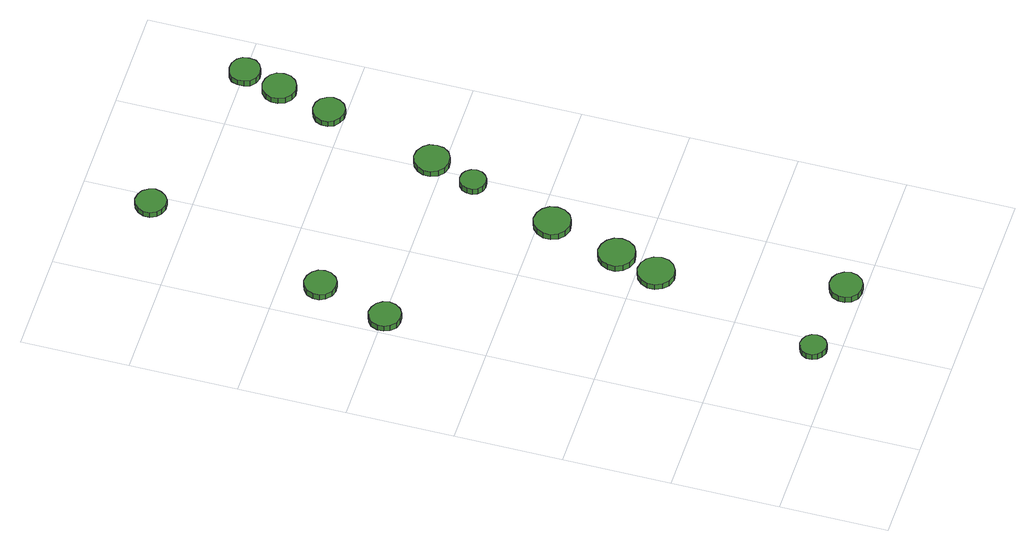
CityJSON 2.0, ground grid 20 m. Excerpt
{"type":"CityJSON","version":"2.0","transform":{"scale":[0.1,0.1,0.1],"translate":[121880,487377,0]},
"CityObjects":{
"tree1":{"type":"SolitaryVegetationObject","attributes":{"function":"something"},"geometry":[{"type":"MultiSurface","lod":"1","boundaries":[[[0,1,2,3,4,5,6,7,8,9,10,11,12,13,14]],[[15,16,17,18,19,20,21,22,23,24,25,26,27,28,29]],[[0,29,28,1]],[[1,28,27,2]],[[2,27,26,3]],[[3,26,25,4]],[[4,25,24,5]],[[5,24,23,6]],[[6,23,22,7]],[[7,22,21,8]],[[8,21,20,9]],[[9,20,19,10]],[[10,19,18,11]],[[11,18,17,12]],[[12,17,16,13]],[[13,16,15,14]],[[14,15,29,0]]]}]},
"tree2":{"type":"SolitaryVegetationObject","attributes":{"function":"something"},"geometry":[{"type":"MultiSurface","lod":"1","boundaries":[[[30,31,32,33,34,35,36,37,38,39,40,41,42,43,44]],[[45,46,47,48,49,50,51,52,53,54,55,56,57,58,59]],[[30,59,58,31]],[[31,58,57,32]],[[32,57,56,33]],[[33,56,55,34]],[[34,55,54,35]],[[35,54,53,36]],[[36,53,52,37]],[[37,52,51,38]],[[38,51,50,39]],[[39,50,49,40]],[[40,49,48,41]],[[41,48,47,42]],[[42,47,46,43]],[[43,46,45,44]],[[44,45,59,30]]]}]},
"tree3":{"type":"SolitaryVegetationObject","attributes":{"function":"something"},"geometry":[{"type":"MultiSurface","lod":"1","boundaries":[[[60,61,62,63,64,65,66,67,68,69,70,71,72,73,74]],[[75,76,77,78,79,80,81,82,83,84,85,86,87,88,89]],[[60,89,88,61]],[[61,88,87,62]],[[62,87,86,63]],[[63,86,85,64]],[[64,85,84,65]],[[65,84,83,66]],[[66,83,82,67]],[[67,82,81,68]],[[68,81,80,69]],[[69,80,79,70]],[[70,79,78,71]],[[71,78,77,72]],[[72,77,76,73]],[[73,76,75,74]],[[74,75,89,60]]]}]},
"tree4":{"type":"SolitaryVegetationObject","attributes":{"function":"something"},"geometry":[{"type":"MultiSurface","lod":"1","boundaries":[[[90,91,92,93,94,95,96,97,98,99,100,101,102,103,104]],[[105,106,107,108,109,110,111,112,113,114,115,116,117,118,119]],[[90,119,118,91]],[[91,118,117,92]],[[92,117,116,93]],[[93,116,115,94]],[[94,115,114,95]],[[95,114,113,96]],[[96,113,112,97]],[[97,112,111,98]],[[98,111,110,99]],[[99,110,109,100]],[[100,109,108,101]],[[101,108,107,102]],[[102,107,106,103]],[[103,106,105,104]],[[104,105,119,90]]]}]},
"tree5":{"type":"SolitaryVegetationObject","attributes":{"function":"something"},"geometry":[{"type":"MultiSurface","lod":"1","boundaries":[[[120,121,122,123,124,125,126,127,128,129,130,131,132,133,134]],[[135,136,137,138,139,140,141,142,143,144,145,146,147,148,149]],[[120,149,148,121]],[[121,148,147,122]],[[122,147,146,123]],[[123,146,145,124]],[[124,145,144,125]],[[125,144,143,126]],[[126,143,142,127]],[[127,142,141,128]],[[128,141,140,129]],[[129,140,139,130]],[[130,139,138,131]],[[131,138,137,132]],[[132,137,136,133]],[[133,136,135,134]],[[134,135,149,120]]]}]},
"tree6":{"type":"SolitaryVegetationObject","attributes":{"function":"something"},"geometry":[{"type":"MultiSurface","lod":"1","boundaries":[[[150,151,152,153,154,155,156,157,158,159,160,161,162,163,164]],[[165,166,167,168,169,170,171,172,173,174,175,176,177,178,179]],[[150,179,178,151]],[[151,178,177,152]],[[152,177,176,153]],[[153,176,175,154]],[[154,175,174,155]],[[155,174,173,156]],[[156,173,172,157]],[[157,172,171,158]],[[158,171,170,159]],[[159,170,169,160]],[[160,169,168,161]],[[161,168,167,162]],[[162,167,166,163]],[[163,166,165,164]],[[164,165,179,150]]]}]},
"tree7":{"type":"SolitaryVegetationObject","attributes":{"function":"something"},"geometry":[{"type":"MultiSurface","lod":"1","boundaries":[[[180,181,182,183,184,185,186,187,188,189,190,191,192,193,194]],[[195,196,197,198,199,200,201,202,203,204,205,206,207,208,209]],[[180,209,208,181]],[[181,208,207,182]],[[182,207,206,183]],[[183,206,205,184]],[[184,205,204,185]],[[185,204,203,186]],[[186,203,202,187]],[[187,202,201,188]],[[188,201,200,189]],[[189,200,199,190]],[[190,199,198,191]],[[191,198,197,192]],[[192,197,196,193]],[[193,196,195,194]],[[194,195,209,180]]]}]},
"tree8":{"type":"SolitaryVegetationObject","attributes":{"function":"something"},"geometry":[{"type":"MultiSurface","lod":"1","boundaries":[[[210,211,212,213,214,215,216,217,218,219,220,221,222,223,224]],[[225,226,227,228,229,230,231,232,233,234,235,236,237,238,239]],[[210,239,238,211]],[[211,238,237,212]],[[212,237,236,213]],[[213,236,235,214]],[[214,235,234,215]],[[215,234,233,216]],[[216,233,232,217]],[[217,232,231,218]],[[218,231,230,219]],[[219,230,229,220]],[[220,229,228,221]],[[221,228,227,222]],[[222,227,226,223]],[[223,226,225,224]],[[224,225,239,210]]]}]},
"tree9":{"type":"SolitaryVegetationObject","attributes":{"function":"something"},"geometry":[{"type":"MultiSurface","lod":"1","boundaries":[[[240,241,242,243,244,245,246,247,248,249,250,251,252,253,254]],[[255,256,257,258,259,260,261,262,263,264,265,266,267,268,269]],[[240,269,268,241]],[[241,268,267,242]],[[242,267,266,243]],[[243,266,265,244]],[[244,265,264,245]],[[245,264,263,246]],[[246,263,262,247]],[[247,262,261,248]],[[248,261,260,249]],[[249,260,259,250]],[[250,259,258,251]],[[251,258,257,252]],[[252,257,256,253]],[[253,256,255,254]],[[254,255,269,240]]]}]},
"tree10":{"type":"SolitaryVegetationObject","attributes":{"function":"something"},"geometry":[{"type":"MultiSurface","lod":"1","boundaries":[[[270,271,272,273,274,275,276,277,278,279,280,281,282,283,284]],[[285,286,287,288,289,290,291,292,293,294,295,296,297,298,299]],[[270,299,298,271]],[[271,298,297,272]],[[272,297,296,273]],[[273,296,295,274]],[[274,295,294,275]],[[275,294,293,276]],[[276,293,292,277]],[[277,292,291,278]],[[278,291,290,279]],[[279,290,289,280]],[[280,289,288,281]],[[281,288,287,282]],[[282,287,286,283]],[[283,286,285,284]],[[284,285,299,270]]]}]},
"tree11":{"type":"SolitaryVegetationObject","attributes":{"function":"something"},"geometry":[{"type":"MultiSurface","lod":"1","boundaries":[[[300,301,302,303,304,305,306,307,308,309,310,311,312,313,314]],[[315,316,317,318,319,320,321,322,323,324,325,326,327,328,329]],[[300,329,328,301]],[[301,328,327,302]],[[302,327,326,303]],[[303,326,325,304]],[[304,325,324,305]],[[305,324,323,306]],[[306,323,322,307]],[[307,322,321,308]],[[308,321,320,309]],[[309,320,319,310]],[[310,319,318,311]],[[311,318,317,312]],[[312,317,316,313]],[[313,316,315,314]],[[314,315,329,300]]]}]},
"tree12":{"type":"SolitaryVegetationObject","attributes":{"function":"something"},"geometry":[{"type":"MultiSurface","lod":"1","boundaries":[[[330,331,332,333,334,335,336,337,338,339,340,341,342,343,344]],[[345,346,347,348,349,350,351,352,353,354,355,356,357,358,359]],[[330,359,358,331]],[[331,358,357,332]],[[332,357,356,333]],[[333,356,355,334]],[[334,355,354,335]],[[335,354,353,336]],[[336,353,352,337]],[[337,352,351,338]],[[338,351,350,339]],[[339,350,349,340]],[[340,349,348,341]],[[341,348,347,342]],[[342,347,346,343]],[[343,346,345,344]],[[344,345,359,330]]]}]},
"tree13":{"type":"SolitaryVegetationObject","attributes":{"function":"something"},"geometry":[{"type":"MultiSurface","lod":"1","boundaries":[[[360,361,362,363,364,365,366,367,368,369,370,371,372,373,374]],[[375,376,377,378,379,380,381,382,383,384,385,386,387,388,389]],[[360,389,388,361]],[[361,388,387,362]],[[362,387,386,363]],[[363,386,385,364]],[[364,385,384,365]],[[365,384,383,366]],[[366,383,382,367]],[[367,382,381,368]],[[368,381,380,369]],[[369,380,379,370]],[[370,379,378,371]],[[371,378,377,372]],[[372,377,376,373]],[[373,376,375,374]],[[374,375,389,360]]]}]}
},
"vertices":[
[197,47,22],[195,57,22],[189,65,22],[180,70,22],[170,72,22],[160,68,22],[153,62,22],[149,53,22],[149,42,22],[153,33,22],[160,27,22],[170,23,22],[180,24,22],[189,29,22],[195,38,22],[195,38,9],[189,29,9],[180,24,9],[170,23,9],[160,27,9],[153,33,9],[149,42,9],[149,53,9],[153,62,9],[160,68,9],[170,72,9],[180,70,9],[189,65,9],[195,57,9],[197,47,9],
[65,797,16],[62,809,16],[55,819,16],[44,825,16],[32,827,16],[20,823,16],[11,815,16],[6,803,16],[6,791,16],[11,780,16],[20,771,16],[32,768,16],[44,769,16],[55,775,16],[62,785,16],[62,785,3],[55,775,3],[44,769,3],[32,768,3],[20,771,3],[11,780,3],[6,791,3],[6,803,3],[11,815,3],[20,823,3],[32,827,3],[44,825,3],[55,819,3],[62,809,3],[65,797,3],
[358,32,21],[355,44,21],[347,55,21],[336,61,21],[324,62,21],[312,58,21],[302,50,21],[297,38,21],[297,26,21],[302,14,21],[312,5,21],[324,2,21],[336,3,21],[347,9,21],[355,20,21],[355,20,8],[347,9,8],[336,3,8],[324,2,8],[312,5,8],[302,14,8],[297,26,8],[297,38,8],[302,50,8],[312,58,8],[324,62,8],[336,61,8],[347,55,8],[355,44,8],[358,32,8],
[103,927,18],[101,939,18],[93,949,18],[83,955,18],[70,957,18],[59,953,18],[49,945,18],[44,933,18],[44,921,18],[49,910,18],[59,901,18],[70,898,18],[83,899,18],[93,905,18],[101,915,18],[101,915,5],[93,905,5],[83,899,5],[70,898,5],[59,901,5],[49,910,5],[44,921,5],[44,933,5],[49,945,5],[59,953,5],[70,957,5],[83,955,5],[93,949,5],[101,939,5],[103,927,5],
[299,364,20],[296,378,20],[288,389,20],[276,396,20],[262,398,20],[248,393,20],[238,384,20],[232,371,20],[232,357,20],[238,344,20],[248,335,20],[262,330,20],[276,332,20],[288,339,20],[296,350,20],[296,350,8],[288,339,8],[276,332,8],[262,330,8],[248,335,8],[238,344,8],[232,357,8],[232,371,8],[238,384,8],[248,393,8],[262,398,8],[276,396,8],[288,389,8],[296,378,8],[299,364,8],
[324,444,18],[321,458,18],[313,469,18],[301,476,18],[287,478,18],[273,473,18],[263,464,18],[257,451,18],[257,437,18],[263,424,18],[273,415,18],[287,410,18],[301,412,18],[313,419,18],[321,430,18],[321,430,5],[313,419,5],[301,412,5],[287,410,5],[273,415,5],[263,424,5],[257,437,5],[257,451,5],[263,464,5],[273,473,5],[287,478,5],[301,476,5],[313,469,5],[321,458,5],[324,444,5],
[365,575,17],[362,589,17],[354,600,17],[342,607,17],[328,609,17],[314,604,17],[304,595,17],[298,582,17],[298,568,17],[304,555,17],[314,546,17],[328,541,17],[342,543,17],[354,550,17],[362,561,17],[362,561,4],[354,550,4],[342,543,4],[328,541,4],[314,546,4],[304,555,4],[298,568,4],[298,582,4],[304,595,4],[314,604,4],[328,609,4],[342,607,4],[354,600,4],[362,589,4],[365,575,4],
[206,1270,17],[203,1282,17],[196,1292,17],[186,1297,17],[174,1299,17],[163,1295,17],[154,1287,17],[149,1276,17],[149,1264,17],[154,1253,17],[163,1246,17],[174,1242,17],[186,1243,17],[196,1249,17],[203,1259,17],[203,1259,5],[196,1249,5],[186,1243,5],[174,1242,5],[163,1246,5],[154,1253,5],[149,1264,5],[149,1276,5],[154,1287,5],[163,1295,5],[174,1299,5],[186,1297,5],[196,1292,5],[203,1282,5],[206,1270,5],
[409,737,18],[407,747,18],[401,755,18],[393,760,18],[383,761,18],[374,758,18],[366,751,18],[362,742,18],[362,732,18],[366,723,18],[374,716,18],[383,713,18],[393,714,18],[401,719,18],[407,727,18],[407,727,5],[401,719,5],[393,714,5],[383,713,5],[374,716,5],[366,723,5],[362,732,5],[362,742,5],[366,751,5],[374,758,5],[383,761,5],[393,760,5],[401,755,5],[407,747,5],[409,737,5],
[442,820,22],[440,834,22],[432,844,22],[420,851,22],[406,853,22],[394,848,22],[384,839,22],[378,827,22],[378,814,22],[384,801,22],[394,792,22],[406,788,22],[420,789,22],[432,796,22],[440,807,22],[440,807,9],[432,796,9],[420,789,9],[406,788,9],[394,792,9],[384,801,9],[378,814,9],[378,827,9],[384,839,9],[394,848,9],[406,853,9],[420,851,9],[432,844,9],[440,834,9],[442,820,9],
[501,1028,21],[498,1040,21],[491,1050,21],[480,1056,21],[468,1057,21],[457,1053,21],[447,1045,21],[442,1034,21],[442,1022,21],[447,1011,21],[457,1003,21],[468,999,21],[480,1000,21],[491,1006,21],[498,1016,21],[498,1016,9],[491,1006,9],[480,1000,9],[468,999,9],[457,1003,9],[447,1011,9],[442,1022,9],[442,1034,9],[447,1045,9],[457,1053,9],[468,1057,9],[480,1056,9],[491,1050,9],[498,1040,9],[501,1028,9],
[534,1129,18],[532,1142,18],[524,1152,18],[513,1158,18],[500,1160,18],[488,1156,18],[478,1147,18],[473,1135,18],[473,1123,18],[478,1111,18],[488,1102,18],[500,1098,18],[513,1100,18],[524,1106,18],[532,1116,18],[532,1116,5],[524,1106,5],[513,1100,5],[500,1098,5],[488,1102,5],[478,1111,5],[473,1123,5],[473,1135,5],[478,1147,5],[488,1156,5],[500,1160,5],[513,1158,5],[524,1152,5],[532,1142,5],[534,1129,5],
[554,1199,16],[552,1211,16],[545,1220,16],[534,1226,16],[522,1227,16],[511,1224,16],[502,1216,16],[498,1205,16],[498,1193,16],[502,1182,16],[511,1174,16],[522,1171,16],[534,1172,16],[545,1178,16],[552,1187,16],[552,1187,3],[545,1178,3],[534,1172,3],[522,1171,3],[511,1174,3],[502,1182,3],[498,1193,3],[498,1205,3],[502,1216,3],[511,1224,3],[522,1227,3],[534,1226,3],[545,1220,3],[552,1211,3],[554,1199,3]
]}
